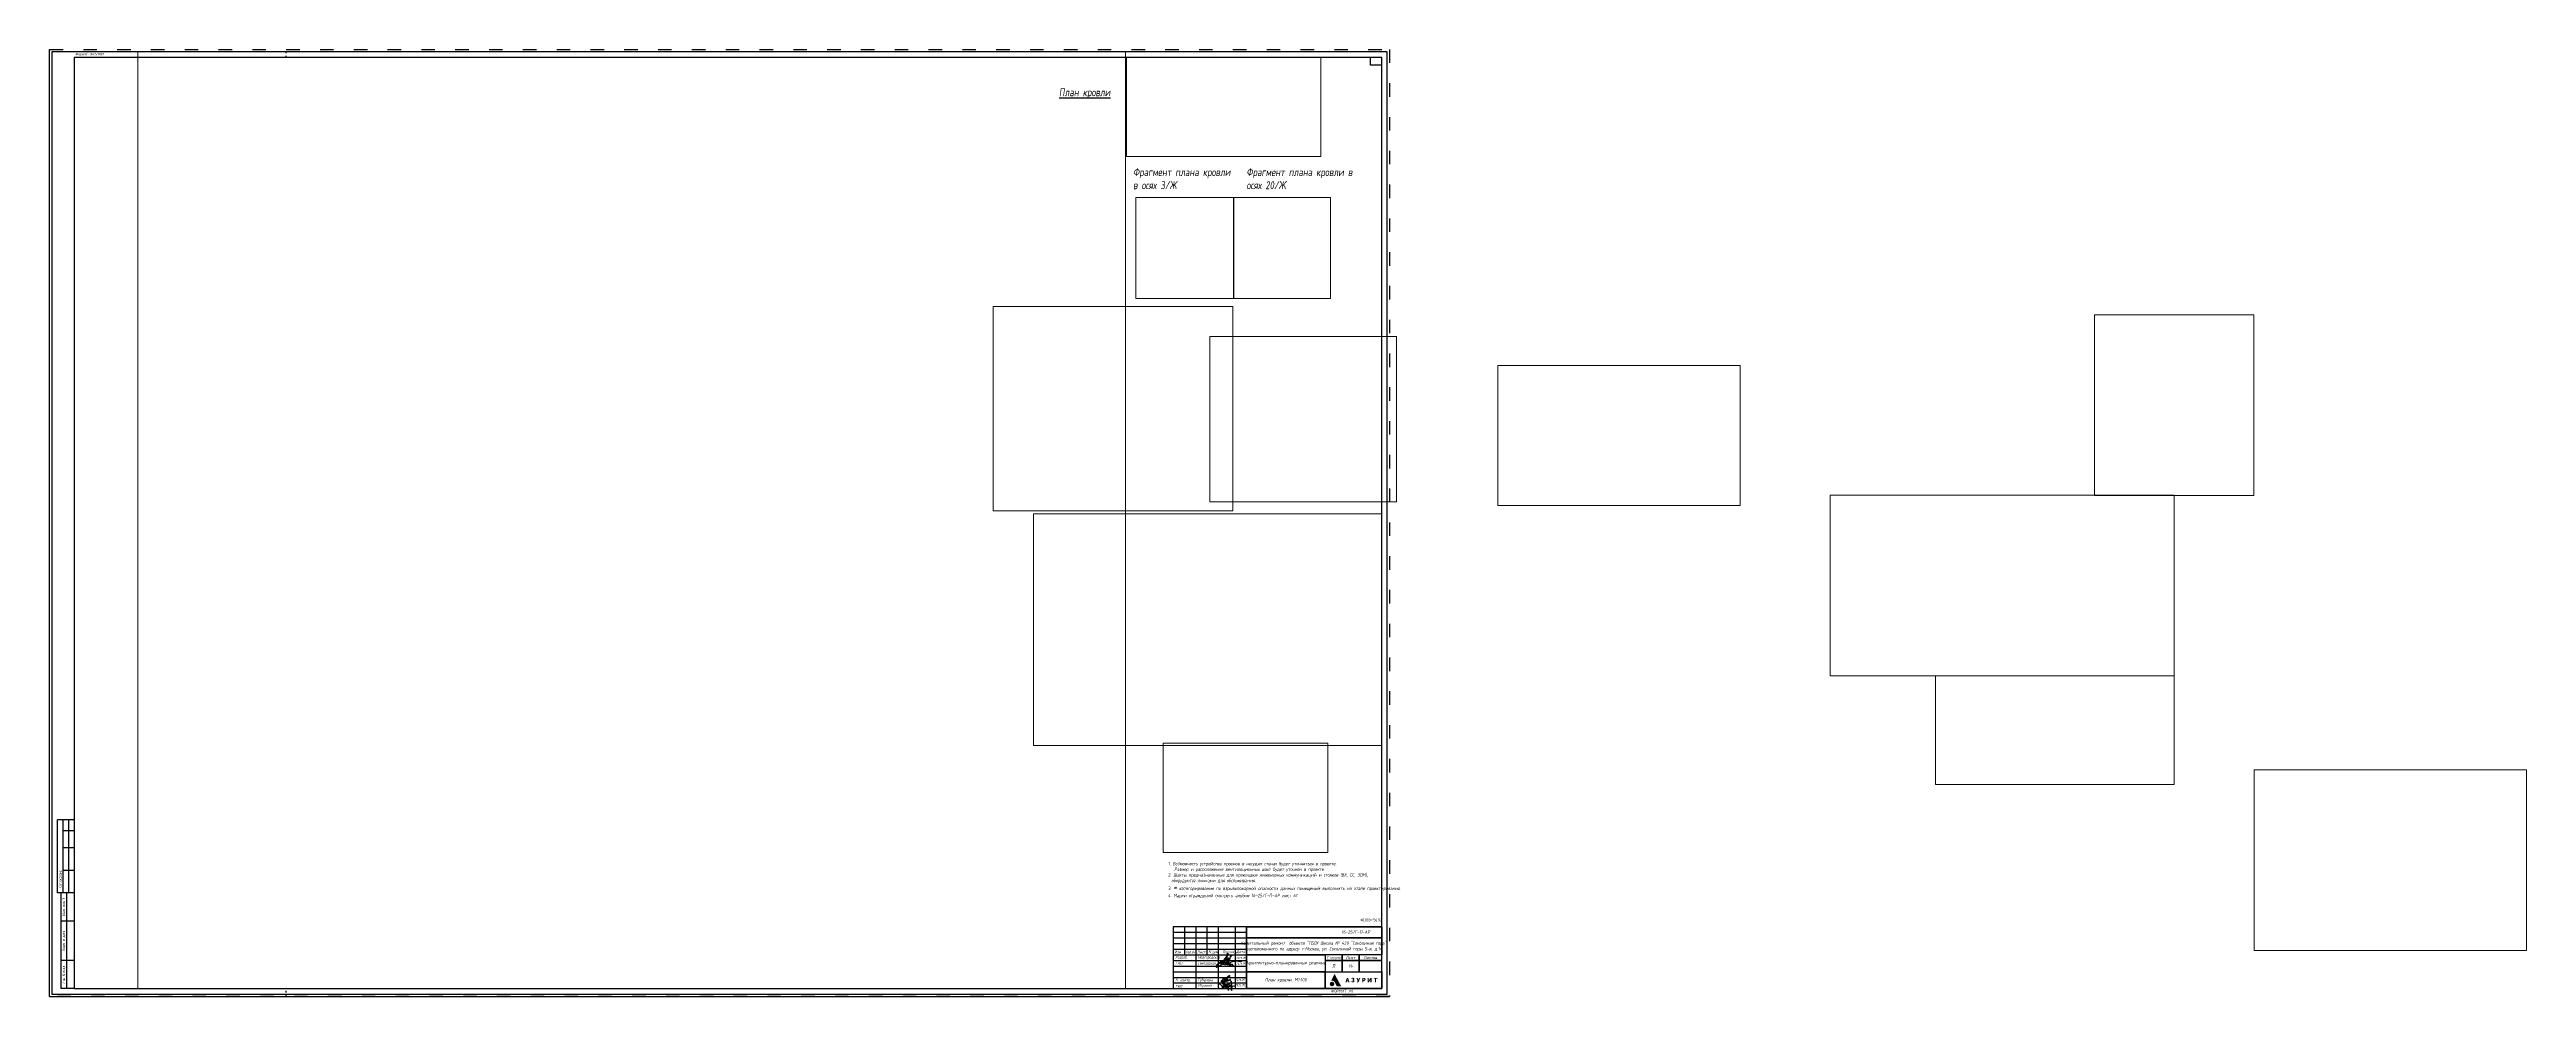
# Paper-space layout '14.Кровля' of a CAD drawing. Header units: millimetres. Extents: x -371 to 1826, y -225 to 616.
import ezdxf
from ezdxf import colors
from ezdxf.entities.mleader import LeaderData, LeaderLine
from ezdxf.enums import TextEntityAlignment as Align
from ezdxf.math import Vec2, Vec3

# ---------------------------------------------------------------- set-up
doc = ezdxf.new("R2010")
doc.units = ezdxf.units.MM
doc.header["$MEASUREMENT"] = 0
doc.linetypes.add('ACAD_ISO03W100', pattern=[30, 12, -18])
doc.layers.get('0').update_dxf_attribs({"color": 250, "lineweight": 9})
doc.layers.get('Defpoints').update_dxf_attribs({"color": 6})
doc.layers.add('_RAMKA', color=7, linetype='Continuous')
for name, color, linetype, lineweight in [('_STAMP', 250, 'Continuous', 30), ('_TEXT', 189, 'Continuous', 30), ('АПР_Примечание', 250, 'Continuous', 9), ('АР_Отметки', 250, 'Continuous', 15)]:
    doc.layers.add(name, color=color, linetype=linetype, lineweight=lineweight)
doc.layers.add('ПОДПИСИ', color=7, linetype='Continuous', lineweight=9, true_color=0x0052a5)
doc.styles.add('ISOCPEUR', font='isocpeur.ttf', dxfattribs={"width": 0.7})
doc.styles.add('SIMPLEX', font='simplex.shx', dxfattribs={"width": 0.85, "oblique": 7})
doc.styles.add('Архитект', font='isocpeur.ttf', dxfattribs={"width": 0.8, "oblique": 8})
doc.styles.add('Архитектурный', font='isocpeur.ttf', dxfattribs={"oblique": 8})
doc.styles.add('Архитектурный размер', font='isocpeur.ttf', dxfattribs={"width": 0.8, "oblique": 8})

# ---------------------------------------------------------------- blocks, each defined once
blk = doc.blocks.new('Логотип Азурит')
at = {"layer": '_STAMP', "linetype": 'Continuous'}
h = blk.add_hatch(color=8, dxfattribs=at)
h.dxf.hatch_style = 1
h.paths.add_polyline_path([(-42.1, 4.2), (-42.1, 4.4), (-42.1, 4.6), (-42.2, 4.8), (-42.3, 4.9), (-42.4, 5.1), (-42.5, 5.3), (-42.6, 5.4), (-42.7, 5.5), (-42.8, 5.6), (-42.9, 5.7), (-43.1, 5.9), (-43.4, 6), (-43.6, 6), (-43.9, 6.1), (-44.2, 6.1), (-44.4, 6.1), (-44.5, 6), (-44.7, 6), (-44.9, 5.9), (-45, 5.8), (-45.2, 5.7), (-45.4, 5.6), (-45.5, 5.5), (-45.6, 5.3), (-45.7, 5.2), (-45.8, 5), (-45.9, 4.9), (-46, 4.7), (-46, 4.5), (-46.1, 4.3), (-46.1, 4.1), (-46.1, 3.9), (-46, 3.7), (-46, 3.5), (-45.9, 3.4), (-45.9, 3.2), (-45.8, 3.1), (-45.7, 3), (-45.6, 2.9), (-45.5, 2.8), (-45.4, 2.7), (-45.3, 2.6), (-45.2, 2.5), (-45.1, 2.4), (-45, 2.3), (-44.8, 2.3), (-44.7, 2.2), (-44.6, 2.2), (-44.4, 2.2), (-44.3, 2.1), (-44.1, 2.1), (-43.8, 2.1), (-43.6, 2.2), (-43.3, 2.3), (-43.1, 2.4), (-42.9, 2.5), (-42.7, 2.7), (-42.6, 2.8), (-42.4, 3), (-42.3, 3.1), (-42.3, 3.3), (-42.2, 3.5), (-42.1, 3.7), (-42.1, 3.8), (-42.1, 4)])
h = blk.add_hatch(color=8, dxfattribs=at)
h.dxf.hatch_style = 1
h.paths.add_polyline_path([(-39.4, 8.5), (-40, 9.6), (-40.6, 10.7), (-41.1, 11.7), (-41.6, 12.6), (-41.8, 12.9), (-41.9, 13), (-41.9, 12.9), (-42, 12.8), (-42.4, 12), (-42.8, 11.2), (-43.1, 10.5), (-43.5, 9.7), (-44.2, 8.3), (-44.5, 7.6), (-44.7, 7.1), (-44.8, 6.9), (-44.7, 6.9), (-44.5, 7), (-44.3, 7), (-44.1, 7), (-43.9, 7), (-43.7, 6.9), (-43.6, 6.9), (-43.4, 6.9), (-43.2, 6.8), (-43.1, 6.7), (-42.9, 6.7), (-42.7, 6.6), (-42.6, 6.5), (-42.4, 6.4), (-42.3, 6.3), (-42.2, 6.2), (-42, 6), (-41.9, 5.9), (-41.8, 5.8), (-41.7, 5.7), (-41.6, 5.5), (-41.3, 4.9), (-41, 4.4), (-40.6, 3.6), (-40, 2.6), (-39.8, 2.1), (-37.9, 2.1), (-36.5, 2.1), (-35.9, 2.1), (-36.5, 3.1), (-36.8, 3.8), (-37.2, 4.4), (-37.7, 5.3), (-38.2, 6.3), (-38.5, 6.9), (-38.9, 7.5)])
h = blk.add_hatch(color=8, dxfattribs=at)
h.dxf.hatch_style = 1
h.paths.add_polyline_path([(-29.3, 7.9), (-29.6, 8.8), (-29.9, 9.5), (-30.4, 9.5), (-30.9, 9.5), (-30.9, 9.4), (-31.3, 8.4), (-31.6, 7.3), (-32, 6.3), (-32.2, 5.6), (-32.1, 5.6), (-31.7, 5.6), (-31.2, 5.6), (-31.1, 6), (-31, 6.4), (-30.4, 6.4), (-29.8, 6.4), (-29.6, 6), (-29.5, 5.6), (-29, 5.6), (-28.5, 5.6), (-28.6, 5.8), (-28.9, 6.8)])
h.paths.add_polyline_path([(-30.8, 7.2), (-30.7, 7.3), (-30.6, 7.9), (-30.4, 8.4), (-30.4, 8.6), (-30.4, 8.7), (-30.4, 8.6), (-30.3, 8.4), (-30.2, 8.1), (-30.1, 7.7), (-30, 7.3), (-30, 7.2), (-30.4, 7.2)], flags=16)
h = blk.add_hatch(color=8, dxfattribs=at)
h.dxf.hatch_style = 1
h.paths.add_polyline_path([(-24.4, 7.3), (-24.5, 7.4), (-24.6, 7.5), (-24.7, 7.6), (-24.8, 7.6), (-24.7, 7.7), (-24.6, 7.8), (-24.5, 7.9), (-24.5, 8), (-24.4, 8.1), (-24.3, 8.2), (-24.3, 8.3), (-24.3, 8.3), (-24.3, 8.5), (-24.3, 8.7), (-24.3, 8.7), (-24.3, 8.8), (-24.4, 9), (-24.5, 9.1), (-24.6, 9.3), (-24.8, 9.4), (-24.9, 9.5), (-25.1, 9.5), (-25.3, 9.6), (-25.6, 9.6), (-25.7, 9.6), (-25.9, 9.6), (-26.1, 9.6), (-26.2, 9.5), (-26.4, 9.5), (-26.5, 9.4), (-26.7, 9.3), (-26.8, 9.2), (-26.9, 9.2), (-26.8, 9), (-26.6, 8.7), (-26.5, 8.5), (-26.5, 8.5), (-26.5, 8.5), (-26.3, 8.6), (-26.2, 8.7), (-26.1, 8.7), (-25.9, 8.8), (-25.8, 8.8), (-25.7, 8.8), (-25.6, 8.8), (-25.5, 8.8), (-25.5, 8.7), (-25.4, 8.7), (-25.3, 8.6), (-25.3, 8.6), (-25.3, 8.5), (-25.3, 8.4), (-25.3, 8.3), (-25.3, 8.2), (-25.4, 8.1), (-25.4, 8.1), (-25.4, 8.1), (-25.5, 8), (-25.6, 8), (-25.8, 8), (-26.1, 8), (-26.1, 7.6), (-26.1, 7.2), (-25.8, 7.2), (-25.5, 7.2), (-25.5, 7.2), (-25.4, 7.2), (-25.3, 7.2), (-25.3, 7.1), (-25.2, 7.1), (-25.2, 7), (-25.2, 7), (-25.2, 6.9), (-25.2, 6.8), (-25.2, 6.7), (-25.2, 6.6), (-25.2, 6.6), (-25.3, 6.5), (-25.3, 6.5), (-25.4, 6.5), (-25.4, 6.4), (-25.5, 6.4), (-25.7, 6.4), (-25.8, 6.4), (-25.9, 6.4), (-26, 6.4), (-26.2, 6.5), (-26.3, 6.6), (-26.4, 6.7), (-26.5, 6.8), (-26.8, 6.5), (-26.9, 6.3), (-27, 6.2), (-27, 6.1), (-27, 6.1), (-26.9, 6.1), (-26.8, 6), (-26.6, 5.8), (-26.4, 5.7), (-26.2, 5.6), (-26, 5.6), (-25.8, 5.6), (-25.5, 5.6), (-25.3, 5.6), (-25.1, 5.6), (-25, 5.7), (-24.9, 5.7), (-24.7, 5.8), (-24.6, 5.9), (-24.5, 5.9), (-24.4, 6), (-24.4, 6.1), (-24.3, 6.2), (-24.3, 6.4), (-24.2, 6.5), (-24.2, 6.7), (-24.2, 6.8), (-24.2, 6.9), (-24.2, 7.1), (-24.3, 7.2), (-24.3, 7.3)])
h = blk.add_hatch(color=8, dxfattribs=at)
h.dxf.hatch_style = 1
h.paths.add_polyline_path([(-19.6, 8), (-19.4, 8.7), (-19.1, 9.2), (-19, 9.5), (-19.2, 9.5), (-19.5, 9.5), (-20, 9.5), (-20, 9.4), (-20.3, 8.7), (-20.6, 7.8), (-20.6, 7.7), (-20.7, 7.6), (-20.7, 7.6), (-20.7, 7.7), (-20.8, 8), (-21, 8.4), (-21.3, 9.1), (-21.5, 9.5), (-22.1, 9.5), (-22.6, 9.5), (-22.4, 9.2), (-21.9, 8.2), (-21.3, 7.1), (-21.1, 6.6), (-21.1, 6.6), (-21.1, 6.5), (-21.1, 6.5), (-21.2, 6.4), (-21.3, 6.4), (-21.4, 6.4), (-21.5, 6.4), (-21.5, 6.4), (-21.6, 6.4), (-21.7, 6.5), (-21.8, 6.5), (-21.9, 6.5), (-21.9, 6.4), (-22.1, 6), (-22.2, 5.9), (-22.2, 5.8), (-22.1, 5.8), (-21.9, 5.7), (-21.8, 5.6), (-21.7, 5.6), (-21.5, 5.6), (-21.3, 5.6), (-21.1, 5.6), (-21, 5.6), (-20.9, 5.7), (-20.8, 5.7), (-20.7, 5.8), (-20.6, 5.8), (-20.6, 5.9), (-20.5, 6), (-20.3, 6.2), (-20.3, 6.4), (-20.2, 6.5), (-19.9, 7.3)])
h = blk.add_hatch(color=8, dxfattribs=at)
h.dxf.hatch_style = 1
h.paths.add_polyline_path([(-14.5, 7.5), (-14.4, 7.6), (-14.4, 7.7), (-14.3, 8), (-14.3, 8.2), (-14.3, 8.4), (-14.4, 8.6), (-14.4, 8.8), (-14.5, 8.9), (-14.6, 9), (-14.6, 9.1), (-14.7, 9.2), (-14.8, 9.3), (-14.9, 9.4), (-15.1, 9.4), (-15.2, 9.5), (-15.3, 9.5), (-15.5, 9.5), (-16.3, 9.5), (-17.2, 9.5), (-17.2, 7.6), (-17.2, 5.6), (-16.7, 5.6), (-16.3, 5.6), (-16.3, 6.2), (-16.3, 6.8), (-15.9, 6.8), (-15.6, 6.8), (-15.4, 6.9), (-15.2, 6.9), (-15, 7), (-14.8, 7.1), (-14.7, 7.2), (-14.6, 7.4)])
h.paths.add_polyline_path([(-15.6, 7.7), (-15.7, 7.7), (-16, 7.7), (-16.3, 7.7), (-16.3, 8.2), (-16.3, 8.7), (-15.9, 8.7), (-15.6, 8.7), (-15.6, 8.7), (-15.5, 8.7), (-15.4, 8.6), (-15.4, 8.5), (-15.3, 8.4), (-15.3, 8.4), (-15.3, 8.2), (-15.3, 8.1), (-15.3, 8), (-15.3, 7.9), (-15.4, 7.9), (-15.4, 7.8), (-15.4, 7.8), (-15.5, 7.7)], flags=16)
h = blk.add_hatch(color=8, dxfattribs=at)
h.dxf.hatch_style = 1
h.paths.add_polyline_path([(-10.1, 7.8), (-10, 8), (-9.9, 8.1), (-9.9, 7.9), (-10, 7.5), (-10, 6.7), (-10, 5.6), (-9.5, 5.6), (-9, 5.6), (-9, 7.6), (-9, 9.5), (-9.5, 9.5), (-10, 9.5), (-10.4, 8.9), (-10.8, 8.1), (-11, 7.8), (-11.3, 7.3), (-11.4, 7.1), (-11.4, 7), (-11.4, 7.3), (-11.4, 7.8), (-11.4, 8.6), (-11.4, 9.5), (-11.9, 9.5), (-12.3, 9.5), (-12.3, 7.6), (-12.3, 5.6), (-11.9, 5.6), (-11.4, 5.6), (-11.2, 5.9), (-10.6, 6.9), (-10.3, 7.4)])
h = blk.add_hatch(color=8, dxfattribs=at)
h.dxf.hatch_style = 1
h.paths.add_polyline_path([(-3.7, 9.1), (-3.7, 9.5), (-5.4, 9.5), (-7.1, 9.5), (-7.1, 9.1), (-7.1, 8.7), (-6.5, 8.7), (-5.9, 8.7), (-5.9, 7.2), (-5.9, 5.6), (-5.4, 5.6), (-5, 5.6), (-5, 7.2), (-5, 8.7), (-4.3, 8.7), (-3.7, 8.7)])
blk = doc.blocks.new('подпись Липавская')
at = {"color": 8, "lineweight": 18}
for points, knots in [([(2.4, -0.6), (1.9, -1.1), (1.5, -1.5), (0.6, -2.3), (0.2, -2.6), (-0.4, -3.1), (-0.8, -3.3), (-1.5, -3.6), (-1.9, -3.7), (-2.4, -3.8), (-2.6, -3.8), (-2.9, -3.6), (-3, -3.5), (-3.1, -3.2), (-3, -3.1), (-3, -2.6), (-2.9, -2.3), (-2.6, -1.9), (-2.5, -1.7), (-2, -1), (-1.6, -0.6), (-0.8, 0.1), (-0.4, 0.4), (0.6, 0.9), (1, 1.2), (1.6, 1.4), (1.6, 1.4), (1.7, 1.5)], [1.927995, 1.927995, 1.927995, 1.927995, 2.162861, 2.162861, 2.342684, 2.342684, 2.481252, 2.481252, 2.589465, 2.589465, 2.644352, 2.644352, 2.684993, 2.684993, 2.725633, 2.725633, 2.816518, 2.816518, 2.907403, 2.907403, 3.101021, 3.101021, 3.294638, 3.294638, 3.488255, 3.488255, 3.514244, 3.514244, 3.514244, 3.514244]), ([(1.5, 0.1), (1.6, 0.1), (1.8, 0.1), (2, 0.2), (2.1, 0.3), (2.5, 0.4), (2.7, 0.6), (3, 0.7)], [0.9055552, 0.9055552, 0.9055552, 0.9055552, 0.9629326, 0.9629326, 1.02031, 1.02031, 1.1239395, 1.1239395, 1.1239395, 1.1239395]), ([(6.8, 0.3), (6.6, 0.1), (6.3, 0), (5.8, -0.3), (5.5, -0.5), (5, -0.7), (4.7, -0.8), (4.2, -1), (4, -1), (3.6, -1.1), (3.4, -1.1), (3, -1.1), (2.8, -1.1), (2.6, -1), (2.5, -1), (2.4, -0.8), (2.3, -0.7), (2.4, -0.6)], [4.3062538, 4.3062538, 4.3062538, 4.3062538, 4.4138757, 4.4138757, 4.5214976, 4.5214976, 4.6291196, 4.6291196, 4.7090277, 4.7090277, 4.7729116, 4.7729116, 4.8231548, 4.8231548, 4.8495834, 4.8495834, 4.87234, 4.87234, 4.87234, 4.87234]), ([(2.8, -0.2), (3.1, 0.1), (3.6, 0.3), (4.3, 0.6), (4.6, 0.7), (5.2, 0.9), (5.6, 0.9), (6.2, 1), (6.5, 1), (6.8, 1)], [4.9347748, 4.9347748, 4.9347748, 4.9347748, 5.0568055, 5.0568055, 5.1788362, 5.1788362, 5.3146558, 5.3146558, 5.3908243, 5.3908243, 5.3908243, 5.3908243]), ([(5.1, 2.3), (5.5, 2.3), (5.9, 2.2), (6.5, 2), (6.7, 2), (7.1, 1.6), (7.3, 1.3), (7.3, 1), (7.2, 0.9), (7.2, 0.8)], [3.9400756, 3.9400756, 3.9400756, 3.9400756, 4.077799, 4.077799, 4.1515227, 4.1515227, 4.2252463, 4.2252463, 4.2499379, 4.2499379, 4.2499379, 4.2499379]), ([(7.2, 0.8), (7.3, 0.7), (7.3, 0.5), (7.3, 0.3), (7.3, 0.2), (7.3, 0), (7.2, 0), (7.2, 0)], [5.43291642, 5.43291642, 5.43291642, 5.43291642, 5.46279586, 5.46279586, 5.4926753, 5.4926753, 5.50331351, 5.50331351, 5.50331351, 5.50331351]), ([(7.2, 0), (7.4, 0), (7.5, 0), (7.8, 0), (8, 0), (8.2, -0.2), (8.3, -0.3), (8.3, -0.4)], [6.0978529, 6.0978529, 6.0978529, 6.0978529, 6.1425729, 6.1425729, 6.1872929, 6.1872929, 6.2036694, 6.2036694, 6.2036694, 6.2036694]), ([(8.7, -0.5), (8.8, -0.1), (9.2, 0.3), (9.8, 0.8), (10.2, 1.1), (11, 1.4), (11.4, 1.5), (12.7, 1.7), (13.6, 1.8), (15, 1.9), (15.7, 1.9), (16.8, 1.9), (17.2, 1.9), (18, 1.8), (18.5, 1.8), (19.2, 1.7), (19.4, 1.7), (19.7, 1.7)], [7.769656, 7.769656, 7.769656, 7.769656, 7.921996, 7.921996, 8.074335, 8.074335, 8.226675, 8.226675, 8.542229, 8.542229, 8.775159, 8.775159, 8.93404, 8.93404, 9.09292, 9.09292, 9.186254, 9.186254, 9.186254, 9.186254]), ([(6.6, -0.7), (6.5, -0.8), (6.4, -0.9), (6, -1.1), (5.7, -1.3), (5.4, -1.4), (5.3, -1.4), (5.2, -1.4), (5.1, -1.4), (5, -1.4), (5, -1.4), (4.9, -1.4), (4.8, -1.3), (4.8, -1.1), (4.8, -1.1), (4.9, -1), (4.9, -1), (4.9, -0.9), (5, -0.9), (5.1, -0.8), (5.3, -0.7), (5.5, -0.6), (5.6, -0.5), (5.9, -0.4), (6, -0.3), (6.3, -0.3), (6.3, -0.3), (6.4, -0.2)], [5.5967371, 5.5967371, 5.5967371, 5.5967371, 5.6654435, 5.6654435, 5.7341498, 5.7341498, 5.7599769, 5.7599769, 5.7754743, 5.7754743, 5.7848694, 5.7848694, 5.7920528, 5.7920528, 5.7992363, 5.7992363, 5.8064198, 5.8064198, 5.8255794, 5.8255794, 5.8652806, 5.8652806, 5.9049817, 5.9049817, 5.9720452, 5.9720452, 5.9983972, 5.9983972, 5.9983972, 5.9983972]), ([(7.7, -1.2), (7.7, -1.3), (7.6, -1.3), (7.4, -1.4), (7.3, -1.5), (7.1, -1.5), (7, -1.5), (6.9, -1.4), (6.9, -1.4), (6.8, -1.3), (6.8, -1.2), (6.8, -1.1), (6.8, -1), (6.9, -0.9), (6.9, -0.9), (7, -0.8), (7.1, -0.7), (7.4, -0.6), (7.6, -0.5), (7.7, -0.5)], [6.3030834, 6.3030834, 6.3030834, 6.3030834, 6.3311025, 6.3311025, 6.3581066, 6.3581066, 6.3684891, 6.3684891, 6.3749758, 6.3749758, 6.3814625, 6.3814625, 6.3879491, 6.3879491, 6.4022384, 6.4022384, 6.4305971, 6.4305971, 6.4944159, 6.4944159, 6.4944159, 6.4944159]), ([(8.6, -1.2), (8.5, -1.3), (8.4, -1.3), (8.3, -1.4), (8.2, -1.4), (8.1, -1.5), (8, -1.5), (7.9, -1.4), (7.8, -1.4), (7.7, -1.3), (7.7, -1.3), (7.7, -1.2)], [6.63437936, 6.63437936, 6.63437936, 6.63437936, 6.65591892, 6.65591892, 6.6718971, 6.6718971, 6.68234273, 6.68234273, 6.6889962, 6.6889962, 6.69151939, 6.69151939, 6.69151939, 6.69151939]), ([(9.7, -1.1), (9.9, -1.1), (10.3, -1), (11, -1), (11.3, -1), (11.8, -1.2), (11.9, -1.4), (12.1, -1.8), (12, -2.1), (11.8, -2.3), (11.7, -2.4), (11.3, -2.5), (11.2, -2.5), (10.6, -2.5), (10.3, -2.5), (9.7, -2.3), (9.5, -2.2), (9.1, -2), (8.9, -1.9), (8.6, -1.5), (8.6, -1.4), (8.6, -1.2)], [7.0162906, 7.0162906, 7.0162906, 7.0162906, 7.0993883, 7.0993883, 7.1824861, 7.1824861, 7.2545595, 7.2545595, 7.301037, 7.301037, 7.3475144, 7.3475144, 7.3939919, 7.3939919, 7.486045, 7.486045, 7.578098, 7.578098, 7.6546435, 7.6546435, 7.6967383, 7.6967383, 7.6967383, 7.6967383]), ([(9.2, -0.6), (9.2, -0.6), (9.3, -0.6), (9.5, -0.5), (9.5, -0.5), (9.6, -0.5), (9.7, -0.6), (9.8, -0.8), (9.8, -0.8), (9.8, -0.9), (9.8, -1), (9.8, -1), (9.7, -1.1), (9.7, -1.1)], [6.85701628, 6.85701628, 6.85701628, 6.85701628, 6.88166544, 6.88166544, 6.8944683, 6.8944683, 6.90289754, 6.90289754, 6.91132677, 6.91132677, 6.91975601, 6.91975601, 6.93200035, 6.93200035, 6.93200035, 6.93200035])]:
    blk.add_open_spline(points, degree=3, knots=knots, dxfattribs=at)
blk.add_spline([(0, 0), (0, -0.1), (0.3, -0.2), (0.8, 0), (1.4, 0.3), (1.9, 0.6), (2.3, 0.9), (2.7, 1.2), (2.9, 1.5), (3, 1.7), (3, 1.9), (2.7, 1.9), (2.4, 1.7), (1.8, 1.3), (1.5, 1), (1.2, 0.5), (1.1, 0.1), (1.2, -0.1), (1.6, -0.2), (2.1, 0), (2.5, 0.2), (2.9, 0.4), (3.5, 0.7), (4.1, 1.2), (4.6, 1.8), (4.8, 2.1), (4.9, 2.3), (4.5, 2.1), (4.1, 1.7), (3.7, 1.3), (3.1, 0.5), (2.4, -0.2), (1.7, -1), (0.7, -1.8), (-0.1, -2.5), (-1.4, -3.3), (-2.7, -3.4), (-2.7, -2.6), (-2.3, -1.8), (-1.6, -1), (-0.5, -0.1), (1, 0.8), (2, 1.3), (3.5, 1.8), (4.9, 2), (5.9, 2), (6.5, 1.8), (6.9, 1.5), (7, 1.1), (6.6, 0.4), (5.7, -0.1), (4.4, -0.6), (3.4, -0.9), (2.6, -0.8), (3.8, 0.1), (4.9, 0.5), (6.3, 0.7), (7.1, 0.5), (7, 0.1), (6.8, -0.2), (6.4, -0.5), (5.9, -0.9), (5, -1.2), (5.4, -0.9), (5.6, -0.8), (5.9, -0.6), (6.2, -0.5), (6.9, -0.3), (7.6, -0.2), (8, -0.4), (8.1, -0.4), (8, -0.6), (7.7, -1), (7.3, -1.2), (7, -1.2), (7.2, -1), (7.4, -0.9), (7.8, -0.7), (8.1, -0.6), (8.4, -0.6), (8.5, -0.7), (8.4, -1.1), (8.2, -1.2), (8, -1.2), (8, -1), (8.2, -0.9), (8.7, -0.9), (9, -0.9), (9.6, -0.8), (9.4, -1.1), (10.8, -1.2), (11.7, -1.6), (11.8, -1.9), (10.3, -2.2), (9.5, -1.9), (8.9, -1.5), (8.8, -0.7), (9.2, -0.1), (9.8, 0.5), (10.7, 1), (12.2, 1.4), (13.8, 1.6), (15.5, 1.7), (16.6, 1.7), (17.2, 1.6), (18.3, 1.6), (19.6, 1.4)], degree=3, dxfattribs=at)
for points in [[(0.2, 0.1), (0.5, 0.1), (0.6, 0.2), (0.9, 0.3)], [(1.6, 0.7), (1.9, 0.9), (2.1, 1), (2.3, 1.2)], [(2, 1.1), (1.8, 0.9), (1.7, 0.8), (1.6, 0.7)], [(3.3, 0.4), (3.1, 0.2), (3, 0), (2.8, -0.2)], [(3.2, 2), (3.6, 2), (3.9, 2.1), (4.2, 2.2)], [(8.3, -0.4), (8.4, -0.4), (8.6, -0.4), (8.7, -0.5)]]:
    blk.add_open_spline(points, degree=3, dxfattribs=at)
blk = doc.blocks.new('Маркова')
at = {"layer": 'ПОДПИСИ', "color": 8}
for points in [[(44384.2, 26837.5), (44384, 26838), (44383.9, 26838.5), (44383.7, 26838.9), (44383.4, 26839.4), (44382.9, 26839.8), (44382.4, 26840), (44381.9, 26839.9), (44381.5, 26839.5), (44381.4, 26839.1), (44381.4, 26838.7), (44381.6, 26838.2), (44381.8, 26837.8), (44382.2, 26837.4), (44382.8, 26837.1), (44383.5, 26837.1), (44384, 26837.2), (44384.6, 26837.8), (44384.7, 26838.6), (44384.7, 26839.2), (44384.7, 26840.2), (44384.7, 26840.9)], [(44385, 26840.5), (44384.8, 26841), (44384.6, 26841.2), (44384.4, 26841.2), (44384.2, 26841), (44384.2, 26840.5), (44384.4, 26840), (44384.6, 26839.2), (44384.9, 26838.5), (44385.2, 26837.9), (44385.4, 26839.1), (44385.4, 26839.9), (44385.4, 26840.6), (44385.4, 26840.9), (44385.2, 26841), (44385.2, 26840.8), (44385.3, 26839.8), (44385.7, 26838.2), (44385.8, 26837.9), (44386.1, 26838.4), (44386.2, 26839.1), (44386.2, 26839.4), (44385.9, 26839.4), (44385.7, 26839), (44385.8, 26838.6), (44386.2, 26838.3), (44386.4, 26838), (44386.6, 26837.9), (44386.8, 26838.7), (44386.9, 26839.3), (44386.7, 26839.7), (44386.4, 26839.8), (44386, 26839.7), (44385.9, 26839.3), (44386, 26838.9), (44386.1, 26838.5), (44386.2, 26838.4), (44386.5, 26838.4), (44386.8, 26838.8), (44386.7, 26839.4), (44386.7, 26838.9), (44386.9, 26838.2), (44387.1, 26838), (44387.2, 26837.9), (44387.4, 26838.1), (44387.5, 26839), (44387.4, 26839.8), (44387.2, 26840.7), (44387.8, 26837.9), (44387.9, 26837.4), (44388, 26837), (44388.1, 26836.5), (44388.1, 26836.2), (44387.9, 26836.3), (44387.5, 26836.8), (44387.3, 26837.5), (44387.2, 26838.2), (44387.2, 26838.9), (44387.6, 26839.4), (44387.7, 26839.4), (44387.8, 26838.9), (44388, 26838.5), (44388.2, 26838.2), (44388.3, 26838.2), (44388.5, 26838.6), (44388.6, 26839.3), (44388.6, 26839.8), (44389, 26838.6), (44388.8, 26839.4), (44389, 26839.6), (44389.2, 26839.2), (44389.3, 26838.9), (44389.5, 26838.7), (44389.7, 26839), (44389.9, 26839.7), (44390, 26840.3), (44389.9, 26841.6), (44389.7, 26841.8), (44389.6, 26841.7), (44389.6, 26841.3), (44389.7, 26840.3), (44389.9, 26838.8), (44390, 26837.8), (44390, 26837.1), (44390, 26836.1), (44389.7, 26836.3), (44389.5, 26836.9), (44389.4, 26837.9), (44389.4, 26838.5), (44389.5, 26839.2), (44389.9, 26838.8), (44389.9, 26838.6), (44390.1, 26838), (44390.3, 26838.4), (44390.7, 26839), (44390.8, 26838.7), (44391.2, 26839), (44391.4, 26838.7), (44391.9, 26838.8), (44392.2, 26838.7), (44392.6, 26838.8)]]:
    blk.add_spline(points, degree=3, dxfattribs=at)
blk = doc.blocks.new('_Azurit_Stamp 1')
at = {"color": 8, "lineweight": 5}
for p, q in [((-139.5, 9.9), (-142.6, 6.4)), ((-139.4, 9.9), (-142.6, 6.3)), ((-142.6, 6.4), (-139.5, 9.1)), ((-142.6, 6.3), (-139.5, 9)), ((-141.2, 5.3), (-139.4, 7.3)), ((-141, 5.2), (-141.2, 5.3)), ((-141.1, 5.3), (-139.4, 7.2)), ((-141, 5.3), (-141.1, 5.3)), ((-140.7, 5.4), (-141, 5.3)), ((-140.7, 5.3), (-141, 5.2)), ((-140.1, 6), (-140.7, 5.4)), ((-140, 5.9), (-140.7, 5.3)), ((-140, 6.1), (-139.3, 6.6)), ((-140, 5.9), (-139.9, 6)), ((-139.8, 6.1), (-139.3, 6.5)), ((-139.4, 9.1), (-139.2, 9.3)), ((-139.4, 9), (-139.2, 9.2)), ((-139.3, 7.3), (-138.9, 7.9)), ((-139.3, 7.4), (-139, 7.8)), ((-139.2, 6.6), (-139.3, 6.5)), ((-139.3, 6.5), (-139.3, 6.3)), ((-139.3, 6.4), (-139.3, 6.2)), ((-139.3, 6.3), (-139.1, 6.2)), ((-139.3, 6.2), (-139.1, 6.1)), ((-139.2, 6.8), (-136.8, 8.9)), ((-139.2, 6.6), (-136.7, 8.8)), ((-139, 7.3), (-139.2, 6.8)), ((-139, 7.2), (-139.2, 6.8)), ((-139.1, 6.2), (-138.7, 6.4)), ((-139.1, 6.1), (-138.7, 6.3)), ((-139.1, 6.1), (-138.7, 6.3)), ((-136.8, 8.9), (-139, 7.2)), ((-136.8, 8.9), (-139, 7.3)), ((-138.9, 7.9), (-136.6, 10.7)), ((-138.7, 8), (-136.5, 10.7)), ((-138.7, 6.4), (-136.4, 7.9)), ((-138.6, 6.3), (-137.4, 7.2)), ((-137.4, 7.2), (-137.8, 6.8)), ((-137.2, 7.3), (-137.7, 6.7)), ((-137.2, 7.3), (-136.4, 7.9)), ((-137.2, 6.5), (-136.7, 6.9)), ((-137.2, 6.5), (-136.8, 6.8)), ((-136.4, 7.9), (-137.1, 7.5)), ((-137.1, 7.4), (-137.1, 7.4)), ((-136.1, 7.7), (-136.8, 6.8)), ((-136.1, 7.7), (-136.7, 6.9)), ((-136.7, 6.9), (-136, 7.6)), ((-136.7, 6.9), (-135.9, 7.5)), ((-136.7, 6.9), (-136.6, 6.8)), ((-136.6, 6.8), (-136.7, 6.9)), ((-136.6, 6.8), (-136.5, 6.7)), ((-136.6, 6.8), (-136.5, 6.8)), ((-133.7, 5.2), (-136.6, 3.4)), ((-133.7, 5.2), (-136.6, 3.4)), ((-136.5, 10.8), (-135.3, 11.6)), ((-136.5, 10.7), (-135.2, 11.5)), ((-136.5, 6.8), (-136.1, 6.9)), ((-136.5, 6.7), (-136.1, 6.8)), ((-136.4, 7.9), (-136.4, 7.9)), ((-136.1, 6.8), (-134.9, 7.6)), ((-136.1, 6.9), (-134.9, 7.6)), ((-134.8, 7.4), (-133.5, 6.3)), ((-134.7, 7.4), (-133.4, 6.3)), ((-134.2, 8.5), (-134.3, 8.5)), ((-134.2, 8.4), (-134.3, 8.4)), ((-134.3, 8.4), (-134.3, 8.4)), ((-134.2, 8.4), (-134.2, 8.5))]:
    blk.add_line(p, q, dxfattribs=at)
for points in [[(-140.1, 6), (-140.9, 5.7), (-141.6, 5.6), (-141.9, 5.7), (-141.8, 5.8), (-141.5, 6.2), (-139.4, 7.5)], [(-140, 6.1), (-140.9, 5.7), (-141.6, 5.7), (-141.8, 5.7), (-141.8, 5.8), (-141.5, 6.1), (-139.4, 7.5), (-139.4, 7.3)], [(-139.3, 6.4), (-139.8, 6.1), (-139.9, 6)], [(-139.3, 6.5), (-139.4, 6.5), (-139.8, 6.1), (-139.8, 6.1)], [(-139.5, 9), (-139.6, 8.1), (-139.4, 7.5)], [(-139.4, 9), (-139.5, 8.2), (-139.4, 7.6)], [(-139.4, 7.6), (-138.9, 7.9)], [(-139.4, 7.5), (-139, 7.8)], [(-139.4, 7.5), (-139.3, 7.4)], [(-139.4, 7.2), (-139.3, 6.8), (-139.3, 6.6)], [(-139.3, 7.3), (-139.2, 6.8)]]:
    blk.add_lwpolyline(points, dxfattribs=at)
for points in [[(-139.2, 9.2), (-138.8, 9.6, 0.664719), (-139, 9.8, 0.116051), (-139.3, 9.6, 0.12803), (-139.5, 9.3), (-139.5, 9.1)], [(-139.2, 9.3), (-138.9, 9.7, 0.620604), (-139, 9.8, 0.116009), (-139.3, 9.5, 0.126024), (-139.4, 9.3), (-139.4, 9.1)], [(-138.9, 7.9), (-138.5, 8.1), (-134.8, 11, 0.828646), (-135.3, 11.6)], [(-138.7, 8), (-138.6, 8.1), (-134.8, 11.1, 0.817588), (-135.2, 11.5)]]:
    blk.add_lwpolyline(points, format="xyb", dxfattribs=at)
for centre, radius, start, end in [((-137.6, 6.6), 0.222, 144.8899, 225.505), ((-137.6, 6.6), 0.164, 144.8899, 225.505), ((-137.5, 6.9), 0.428, 237.4946, 304.5474), ((-137.5, 6.9), 0.486, 237.4946, 304.5474), ((-136.8, 8.9), 0.0636, 335.3486, 107.8343), ((-136, 7.6), 0.131, 327.1495, 150.1539), ((-136, 7.6), 0.0731, 327.1495, 150.1539), ((-134.3, 7.8), 0.682, 96.4472, 194.9902), ((-134.3, 7.8), 0.624, 96.4472, 193.5642), ((-135.6, 8.9), 1.44, 299.6881, 338.4776), ((-134.3, 7.8), 0.682, 200.0512, 220.3111), ((-135.6, 8.9), 1.49, 299.157, 339.3007), ((-134.3, 7.8), 0.624, 199.0634, 220.3111), ((-134, 5.9), 0.707, 295.4048, 36.3986), ((-134, 5.9), 0.765, 295.4048, 36.3986)]:
    blk.add_arc(centre, radius, start, end, dxfattribs=at)
at = {"layer": '_STAMP', "color": 8, "lineweight": -2}
for p, q in [((-185, 50), (-120, 50)), ((-185, 45), (-120, 45)), ((-120, 55), (-120, 0)), ((-185, 40), (-120, 40)), ((-185, 25), (-120, 25)), ((-185, 20), (-120, 20)), ((-185, 15), (-120, 15)), ((-185, 10), (-120, 10)), ((-185, 5), (-120, 5))]:
    blk.add_line(p, q, dxfattribs=at)
at = {"layer": '_STAMP', "color": 8, "lineweight": 30}
for p, q in [((-175, 55), (-175, 30)), ((-165, 55), (-165, 0)), ((-155, 55), (-155, 30)), ((-145, 55), (-145, 0)), ((-130, 55), (-130, 0)), ((-185, 35), (-120, 35)), ((-185, 30), (-120, 30))]:
    blk.add_line(p, q, dxfattribs=at)
at = {"layer": '_STAMP', "color": 8, "lineweight": -2}
blk.add_lwpolyline([(-185, 0), (0, 0), (0, 55), (-185, 55)], close=True, dxfattribs=at)
at = {"layer": '_STAMP', "color": 8, "lineweight": 30}
for points in [[(-185, 0), (0, 0), (0, 55), (-185, 55)], [(-120, 55), (0, 55), (0, 45), (-120, 45)], [(-120, 45), (0, 45), (0, 30), (-120, 30)], [(-120, 30), (-50, 30), (-50, 15), (-120, 15)], [(-50, 25), (-35, 25), (-35, 30), (-50, 30)], [(-50, 15), (-35, 15), (-35, 25), (-50, 25)], [(-35, 25), (-20, 25), (-20, 30), (-35, 30)], [(-35, 15), (-20, 15), (-20, 25), (-35, 25)], [(-20, 25), (0, 25), (0, 30), (-20, 30)], [(-20, 15), (0, 15), (0, 25), (-20, 25)], [(-120, 15), (-50, 15), (-50, 0), (-120, 0)], [(-50, 15), (0, 15), (0, 0), (-50, 0)]]:
    blk.add_lwpolyline(points, close=True, dxfattribs=at)
at = {"layer": 'ПОДПИСИ', "color": 8}
blk.add_spline([(-136.8, 31.8), (-140.1, 24.1), (-140, 25.4), (-138.2, 27.7), (-136.8, 29.2), (-136.2, 31), (-136.3, 31.3), (-136.4, 31), (-138.1, 25.5), (-138.2, 25.2), (-136.5, 27.3), (-136.7, 27), (-137.1, 25.4), (-135.6, 27.3), (-135.7, 27.1), (-136.1, 26), (-133.6, 29.1), (-133.5, 29.7), (-133.7, 29.9), (-134.3, 28.5), (-136.2, 22.5), (-136.1, 23.6), (-135.5, 25.6), (-133.5, 28.7), (-132.6, 30.2)], degree=3, dxfattribs=at)
at = {"color": 8, "lineweight": 5}
blk.add_blockref('подпись Липавская', (-143.9, 22.6), dxfattribs=at)
at = {"color": 8, "xscale": 1.418317179910401, "yscale": 1.418317179910401, "zscale": 1.418317179910401}
blk.add_blockref('Маркова', (-63092.1, -38063.7), dxfattribs=at)
at = {"color": 8, "linetype": 'Continuous'}
blk.add_blockref('Логотип Азурит', (0, 0), dxfattribs=at)
at = {"layer": '_STAMP', "color": 8, "style": 'Архитектурный', "oblique": 8, "width": 0.8}
for p in [(-129.1, 26.2), (-129.1, 21.2), (-130, 6.7), (-130, 2.1)]:
    blk.add_text('2026.05', height=2, dxfattribs=at).set_placement(p)
at = {"layer": '_STAMP', "color": 8, "lineweight": -2}
for s, width, gutter_width, heights, insert, char_height, attachment_point, style in [('{\\C8;\\c0;16-25/Г-П-АР}', 69.159, 0, [9.61], (-35.5, 50.2), 3, 4, 'Архитектурный размер'), ('Изм', 10, 12.5, [0], (-183.7, 32.5), 2.5, 4, 'Архитектурный размер'), ('Разраб.', 20, 12.5, [0], (-183, 27.5), 2.5, 4, 'Архитектурный размер'), ('ГАП', 20, 12.5, [0], (-183, 22.5), 2.5, 4, 'Архитектурный размер'), ('{\\W0.7;Кол.уч}', 10, 12.5, [0], (-173.7, 32.2), 2.5, 4, 'Архитектурный размер'), ('Лист', 10, 12.5, [0], (-163.7, 32.5), 2.5, 4, 'Архитектурный размер'), ('Липавская', 20, 12.5, [0], (-163, 22.5), 2.5, 4, 'Архитектурный размер'), ('Новгородская', 20, 12.5, [0], (-163, 27.5), 2.5, 4, 'Архитектурный размер'), ('N%%Dдок', 10, 12.5, [0], (-153.7, 32.5), 2.5, 4, 'Архитектурный размер'), ('Подпись', 10, 12.5, [0], (-141.2, 32.5), 2.5, 4, 'Архитектурный размер'), ('Дата', 10, 12.5, [0], (-128.7, 32.5), 2.5, 4, 'Архитектурный размер'), ('Стадия', 15, 12.5, [0], (-42.5, 27.5), 2.5, 5, 'Архитектурный'), ('Лист', 15, 12.5, [0], (-27.5, 27.5), 2.5, 5, 'Архитектурный'), ('Листов', 15, 12.5, [0], (-10, 27.5), 2.5, 5, 'Архитектурный'), ('Н. контр.', 20, 12.5, [0], (-183, 7.3), 2.5, 4, 'Архитектурный размер'), ('ГИП', 20, 12.5, [0], (-183, 2), 2.5, 4, 'Архитектурный размер'), ('Губарева', 20, 12.5, [0], (-163, 7.5), 2.5, 4, 'Архитектурный размер'), ('Маркова', 20, 12.5, [0], (-163, 2.5), 2.5, 4, 'Архитектурный размер')]:
    blk.add_mtext_dynamic_manual_height_columns(s, width=width, gutter_width=gutter_width, heights=heights, dxfattribs=dict(at, insert=insert, char_height=char_height, attachment_point=attachment_point, style=style))
at = {"layer": '_STAMP', "color": 8, "lineweight": -2, "char_height": 3, "attachment_point": 5, "style": 'Архитектурный размер'}
for s, insert, width in [('Архитектурно-планировочные решения', (-85, 22.5), 70), ('Капитальный ремонт  объекта "ГБОУ Школа № 429 "Соколиная гора", расположенного по адресу: г.Москва, ул. Соколиной горы 5-я, д.14', (-60, 37.5), 120)]:
    blk.add_mtext(s, dxfattribs=dict(at, insert=insert, width=width))
at = {"layer": '_TEXT', "color": 8, "lineweight": -2, "insert": (-42.5, 20), "char_height": 3, "attachment_point": 5, "style": 'Архитект'}
blk.add_mtext_dynamic_manual_height_columns('П', width=13.353, gutter_width=12.5, heights=[9.08], dxfattribs=at)
blk = doc.blocks.new('_DOP_POLE')
at = {"layer": '_STAMP'}
for p, q in [((-15, 85), (-15, 150)), ((0, 150), (-15, 150)), ((-10, 85), (-10, 150)), ((0, 140), (-10, 140)), ((-5, 85), (-5, 150)), ((0, 150), (0, 0)), ((0, 125), (-10, 125)), ((0, 105), (-10, 105)), ((0, 85), (-15, 85)), ((-12, 85), (-12, 0)), ((-7, 85), (-7, 0)), ((0, 60), (-12, 60)), ((0, 25), (-12, 25)), ((0, 0), (-12, 0))]:
    blk.add_line(p, q, dxfattribs=at)
at = {"layer": '_TEXT', "style": 'ISOCPEUR', "width": 0.7}
for s, p in [('Согласовано', (-12.5, 97.5)), ('Взам. инв N', (-9.5, 72.5)), ('Подп. и дата', (-9.5, 42.5)), ('Инв. N подл.', (-9.5, 12.5))]:
    blk.add_text(s, height=2.5, rotation=90, dxfattribs=at).set_placement(p, align=Align.MIDDLE_CENTER)
blk = doc.blocks.new('*U1597')
for p, q in [((1172, 827), (1172, 834)), ((1182, 827), (1172, 827))]:
    blk.add_line(p, q)
at = {"layer": '_RAMKA', "linetype": 'ACAD_ISO03W100', "ltscale": 0.12}
for p, q in [((210, 834), (210, 841)), ((210, 0), (210, 7))]:
    blk.add_line(p, q, dxfattribs=at)
at = {"layer": '_RAMKA'}
for points in [[(2, 2), (1187, 2), (1187, 839), (2, 839)], [(22, 7), (1182, 7), (1182, 834), (22, 834)]]:
    blk.add_lwpolyline(points, close=True, dxfattribs=at)
at = {"layer": 'Defpoints'}
for q in [(0, 841), (1189, 0)]:
    blk.add_line((0, 0), q, dxfattribs=at)
at = {"layer": 'Defpoints', "linetype": 'ACAD_ISO03W100'}
blk.add_lwpolyline([(0, 841), (1189, 841), (1189, 0), (0, 0)], close=True, dxfattribs=at)
at = {"layer": '_RAMKA', "color": 250}
blk.add_blockref('_DOP_POLE', (22, 7), dxfattribs=at)
at = {"layer": '_RAMKA', "insert": (23, 836.5), "char_height": 2.2, "attachment_point": 4, "style": 'SIMPLEX'}
blk.add_mtext_dynamic_manual_height_columns('Формат: 841x1189', width=59.756, gutter_width=12.5, heights=[0], dxfattribs=at)
at = {"layer": '_RAMKA', "style": 'SIMPLEX', "oblique": 7, "width": 0.85}
blk.add_attdef('ФОРМАТ_А', (1137, 3.5), '', height=2.5, dxfattribs=at)
blk = doc.blocks.new('_DotSmall')
at = {"color": 8, "linetype": 'ByBlock', "const_width": 0.5}
blk.add_lwpolyline([(-0.0625, 0, 1), (0.0625, 0, 1)], format="xyb", close=True, dxfattribs=at)

psp = doc.layouts.new('14.Кровля')

# ---------------------------------------------------------------- block references
at = {"layer": '_RAMKA', "color": 8}
psp.add_blockref('*U1597', (-371.3, -225.2), dxfattribs=at).add_auto_attribs({'ФОРМАТ_А': 'ФОРМАТ А0'})
at = {"layer": '_STAMP', "color": 8, "lineweight": -3}
psp.add_blockref('_Azurit_Stamp 1', (810.7, -218.2), dxfattribs=at)

# ---------------------------------------------------------------- texts
at = {"layer": '_STAMP', "color": 8, "lineweight": -2, "attachment_point": 5, "style": 'Архитектурный размер'}
for s, width, heights, insert, char_height in [('{\\LПлан кровли} ', 63.38, [14.6], (547.2, 576.8), 7), ('П', 12.095, [7.28], (768.2, -198.5), 3), ('14', 12.095, [7.28], (783.2, -198.2), 3), ('План кровли. М1:100', 63.38, [14.6], (725.7, -210.7), 3)]:
    psp.add_mtext_dynamic_manual_height_columns(s, width=width, gutter_width=0, heights=heights, dxfattribs=dict(at, insert=insert, char_height=char_height))
at = {"layer": '_STAMP', "color": 8, "lineweight": 13, "char_height": 7, "attachment_point": 1, "style": 'Архитектурный размер'}
for s, width, insert in [('Фрагмент плана кровли в осях 3/Ж', 89.948, (590.2, 510.4)), ('Фрагмент плана кровли в осях 20/Ж', 95.289, (690.8, 510.4))]:
    psp.add_mtext_dynamic_manual_height_columns(s, width=width, gutter_width=0, heights=[20.8], dxfattribs=dict(at, insert=insert))
at = {"layer": 'АПР_Примечание', "color": 8, "lineweight": -2, "insert": (621.2, -105.7), "char_height": 3, "attachment_point": 1, "style": 'Архитектурный размер'}
psp.add_mtext_dynamic_manual_height_columns('1. Возможность устройства проемов в несущих стенах будет уточняться в проекте.\\P   Размер и расположение вентиляционных шахт будет уточнен в проекте.\\P\\pxi-1,l1;2. Шахты предназначенные для прокладки инженерных коммуникаций и стояков (ВК, СС, ЭОМ), оборудуются лючками для обслуживания.\\P3. {\\H1.66667x;*} категорирование по взрывопожарной опасности данных помещений выполнить на этапе проектирования.\\P4. Марки ограждений смотреть альбом 16-25/Г-П-АР лист 61', width=164.426, gutter_width=0, heights=[61.7], dxfattribs=at)

# ---------------------------------------------------------------- leaders
at = {"layer": 'АР_Отметки', "color": 8}
ml = psp.add_multileader_mtext('Standard', dxfattribs=at)
ml.set_content('%%P0,000=156.92', color=8, style='ISOCPEUR')
ml.set_leader_properties(color=8, linetype='Continuous', lineweight=-1)
ml.set_arrow_properties(name='DOTSMALL')
ml.build(insert=Vec2(0, 0))
ml.multileader.update_dxf_attribs({"has_text_frame": 1, "text_left_attachment_type": 4, "text_right_attachment_type": 4, "dogleg_length": 100, "arrow_head_size": 1.98})
ctx = ml.context
ctx.base_point, ctx.char_height, ctx.arrow_head_size, ctx.landing_gap_size, ctx.plane_origin = Vec3(791.4, -159.5), 2.75, 1.98, 0.55, Vec3(790.5, -173.5)
ctx.left_attachment, ctx.right_attachment = 4, 4
notes = []
notes.append((ctx, [(0, (0, 0, 0), (0, 0), (1, 0), 1, [])]))
ctx.mtext.insert, ctx.mtext.width, ctx.mtext.line_spacing_style, ctx.mtext.flow_direction = Vec3(792, -155.9), 9.38, 2, 5
for ctx, leaders in notes:
    for number, flags, end, landing, length, lines in leaders:
        leader = LeaderData()
        leader.index, (leader.has_last_leader_line, leader.has_dogleg_vector, leader.attachment_direction) = number, flags
        leader.last_leader_point, leader.dogleg_vector, leader.dogleg_length = Vec3(end), Vec3(landing), length
        for number, points, colour, breaks in lines:
            line = LeaderLine()
            line.index, line.vertices, line.color, line.breaks = number, Vec3.list(points), colors.encode_raw_color(colour), breaks
            leader.lines.append(line)
        ctx.leaders.append(leader)

# ---------------------------------------------------------------- viewports
at = {"layer": 'Defpoints', "color": 8, "linetype": 'ByBlock', "lineweight": 13, "view_target_point": (162785.4, -159198.1)}
psp.add_viewport(center=(145.2, 197.8), size=(876.4, 832), view_center_point=(332441.5, 253347.7), view_height=83200.023, dxfattribs=at)
for center, size, view_center_point, view_height, status in [((670.5, 564.8), (172.5, 87.991), (384318.3, 285634.8), 8799.105, 4), ((636, 439.6), (87.1, 89.61), (318276.9, 200772.6), 8961.09, 10), ((722.3, 439.6), (86, 89.61), (359557.9, 200772.6), 8961.09, 11), ((572.3, 296.8), (212.7, 181.252), (420510, 274577.4), 4531.301, 12), ((1513.9, 300), (141.5, 160.35), (417466.7, 255792.5), 4008.75, 8), ((741, 287.5), (165.6, 146.577), (425860.3, 274486.7), 3664.433, 14), ((1021.2, 272.9), (215.1, 124.221), (417130.4, 260370.3), 3105.534, 6), ((1361.3, 139.7), (305.3, 160.35), (411343.8, 255792.5), 4008.748, 7), ((656.3, 100.6), (308.9, 205.859), (432773.9, 275193), 5146.464, 13), ((1408, 11.3), (211.9, 96.468), (412244.5, 264808.9), 2411.707, 3), ((689.9, -48.7), (145.9, 97.171), (385551.9, 230270.9), 9717.113, 5), ((1705.6, -104.1), (241.8, 160.35), (422257.4, 255792.5), 4008.748, 9)]:
    psp.add_viewport(center=center, size=size, view_center_point=view_center_point, view_height=view_height, status=status, dxfattribs=at)

doc.saveas('drawing.dxf')
